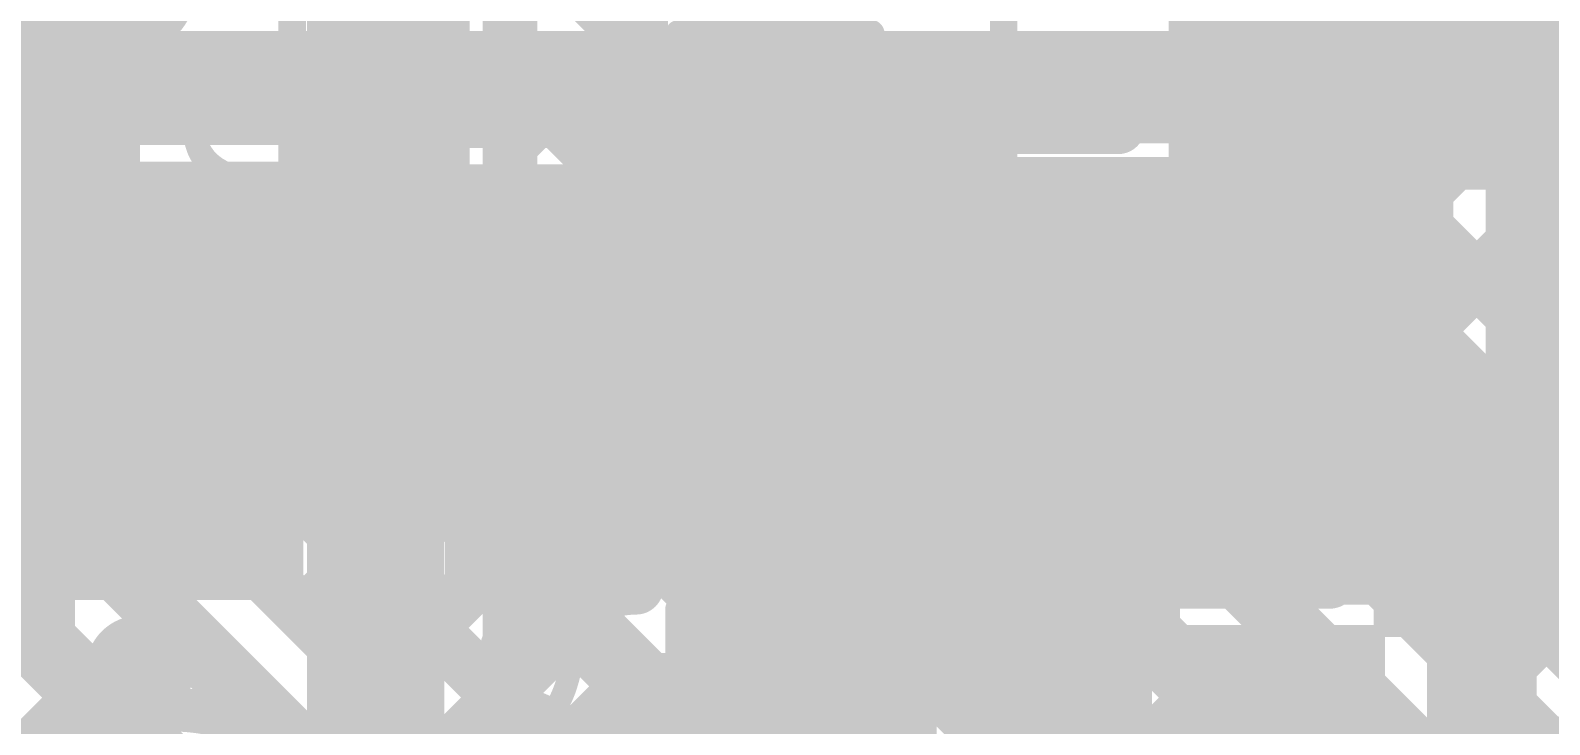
# Model space of a CAD drawing. Header units: millimetres. Extents: x -0.33 to 3.26, y -0.12 to 2.83.
# Drawn here: x 2.186 to 2.4631, y 2.1414 to 2.2681 of the extents above; entities that cross this region are included whole.
import ezdxf

# ---------------------------------------------------------------- set-up
doc = ezdxf.new("R2010")
doc.units = ezdxf.units.MM
doc.header["$MEASUREMENT"] = 0
for name, color, linetype in [('BottomLayer', 5, 'Continuous'), ('BottomOverlay', 54, 'Continuous'), ('BottomPaste', 16, 'Continuous'), ('BottomSolder', 6, 'Continuous'), ('TopLayer', 1, 'Continuous'), ('TopOverlay', 2, 'Continuous'), ('TopPaste', 8, 'Continuous'), ('TopSolder', 216, 'Continuous'), ('ViaHoleLayer', 16, 'Continuous')]:
    doc.layers.add(name, color=color, linetype=linetype)
doc.styles.add('Arial', font='', dxfattribs={"height": 0.2})
doc.styles.get('Arial').set_extended_font_data('Arial')

# ---------------------------------------------------------------- blocks, each defined once
blk = doc.blocks.new('R__0402_B_129')
at = {"layer": 'BottomLayer'}
for points in [[(-0.0095, 0.0125), (-0.0095, -0.0125), (-0.0275, -0.0125), (-0.0275, 0.0125)], [(0.0275, 0.0125), (0.0275, -0.0125), (0.0095, -0.0125), (0.0095, 0.0125)]]:
    blk.add_hatch(color=5, dxfattribs=at).paths.add_polyline_path(points)
at = {"layer": 'BottomPaste'}
for points in [[(-0.0095, 0.0125), (-0.0095, -0.0125), (-0.0275, -0.0125), (-0.0275, 0.0125)], [(0.0275, 0.0125), (0.0275, -0.0125), (0.0095, -0.0125), (0.0095, 0.0125)]]:
    blk.add_hatch(color=16, dxfattribs=at).paths.add_polyline_path(points)
at = {"layer": 'BottomSolder'}
for points in [[(-0.0055, 0.0165), (-0.0055, -0.0165), (-0.0315, -0.0165), (-0.0315, 0.0165)], [(0.0315, 0.0165), (0.0315, -0.0165), (0.0055, -0.0165), (0.0055, 0.0165)]]:
    blk.add_hatch(color=6, dxfattribs=at).paths.add_polyline_path(points)
at = {"layer": 'BottomOverlay', "const_width": 0.005}
for points in [[(-0.0325, 0.0175), (-0.0325, -0.0175)], [(-0.0325, 0.0175), (-0.0085, 0.0175)], [(0.0085, 0.0175), (0.0325, 0.0175)], [(0.0325, 0.0175), (0.0325, -0.0175)], [(-0.0325, -0.0175), (-0.0085, -0.0175)], [(0.0085, -0.0175), (0.0325, -0.0175)]]:
    blk.add_lwpolyline(points, dxfattribs=at)
at = {"layer": 'BottomOverlay', "const_width": 0.0025}
for points in [[(-0.03375, 0.0175, 1), (-0.03125, 0.0175, 1)], [(-0.03375, 0.0175, 1), (-0.03125, 0.0175, 1)], [(-0.00975, 0.0175, 1), (-0.00725, 0.0175, 1)], [(0.00725, 0.0175, 1), (0.00975, 0.0175, 1)], [(0.03125, 0.0175, 1), (0.03375, 0.0175, 1)], [(0.03125, 0.0175, 1), (0.03375, 0.0175, 1)], [(-0.03375, -0.0175, 1), (-0.03125, -0.0175, 1)], [(-0.03375, -0.0175, 1), (-0.03125, -0.0175, 1)], [(-0.00975, -0.0175, 1), (-0.00725, -0.0175, 1)], [(0.00725, -0.0175, 1), (0.00975, -0.0175, 1)], [(0.03125, -0.0175, 1), (0.03375, -0.0175, 1)], [(0.03125, -0.0175, 1), (0.03375, -0.0175, 1)]]:
    blk.add_lwpolyline(points, format="xyb", close=True, dxfattribs=at)
blk = doc.blocks.new('R__0402_B_133')
at = {"layer": 'BottomLayer'}
for points in [[(-0.0095, 0.0125), (-0.0095, -0.0125), (-0.0275, -0.0125), (-0.0275, 0.0125)], [(0.0275, 0.0125), (0.0275, -0.0125), (0.0095, -0.0125), (0.0095, 0.0125)]]:
    blk.add_hatch(color=5, dxfattribs=at).paths.add_polyline_path(points)
at = {"layer": 'BottomPaste'}
for points in [[(-0.0095, 0.0125), (-0.0095, -0.0125), (-0.0275, -0.0125), (-0.0275, 0.0125)], [(0.0275, 0.0125), (0.0275, -0.0125), (0.0095, -0.0125), (0.0095, 0.0125)]]:
    blk.add_hatch(color=16, dxfattribs=at).paths.add_polyline_path(points)
at = {"layer": 'BottomSolder'}
for points in [[(-0.0055, 0.0165), (-0.0055, -0.0165), (-0.0315, -0.0165), (-0.0315, 0.0165)], [(0.0315, 0.0165), (0.0315, -0.0165), (0.0055, -0.0165), (0.0055, 0.0165)]]:
    blk.add_hatch(color=6, dxfattribs=at).paths.add_polyline_path(points)
at = {"layer": 'BottomOverlay', "const_width": 0.005}
for points in [[(-0.0325, 0.0175), (-0.0085, 0.0175)], [(-0.0325, 0.0175), (-0.0325, -0.0175)], [(0.0085, 0.0175), (0.0325, 0.0175)], [(0.0325, 0.0175), (0.0325, -0.0175)], [(-0.0325, -0.0175), (-0.0085, -0.0175)], [(0.0085, -0.0175), (0.0325, -0.0175)]]:
    blk.add_lwpolyline(points, dxfattribs=at)
at = {"layer": 'BottomOverlay', "const_width": 0.0025}
for points in [[(-0.03375, 0.0175, 1), (-0.03125, 0.0175, 1)], [(-0.03375, 0.0175, 1), (-0.03125, 0.0175, 1)], [(-0.00975, 0.0175, 1), (-0.00725, 0.0175, 1)], [(0.00725, 0.0175, 1), (0.00975, 0.0175, 1)], [(0.03125, 0.0175, 1), (0.03375, 0.0175, 1)], [(0.03125, 0.0175, 1), (0.03375, 0.0175, 1)], [(-0.03375, -0.0175, 1), (-0.03125, -0.0175, 1)], [(-0.03375, -0.0175, 1), (-0.03125, -0.0175, 1)], [(-0.00975, -0.0175, 1), (-0.00725, -0.0175, 1)], [(0.00725, -0.0175, 1), (0.00975, -0.0175, 1)], [(0.03125, -0.0175, 1), (0.03375, -0.0175, 1)], [(0.03125, -0.0175, 1), (0.03375, -0.0175, 1)]]:
    blk.add_lwpolyline(points, format="xyb", close=True, dxfattribs=at)
blk = doc.blocks.new('SOT23_3_B_181')
at = {"layer": 'BottomLayer'}
blk.add_hatch(color=5, dxfattribs=at).paths.add_polyline_path([(-0.02166, 0.02657), (-0.05316, 0.02657), (-0.05316, 0.05807), (-0.02166, 0.05807)])
at = {"layer": 'BottomPaste'}
blk.add_hatch(color=16, dxfattribs=at).paths.add_polyline_path([(-0.02166, 0.02657), (-0.05316, 0.02657), (-0.05316, 0.05807), (-0.02166, 0.05807)])
at = {"layer": 'BottomSolder'}
blk.add_hatch(color=6, dxfattribs=at).paths.add_polyline_path([(-0.01766, 0.02257), (-0.05716, 0.02257), (-0.05716, 0.06207), (-0.01766, 0.06207)])
at = {"layer": 'BottomOverlay'}
for points, const_width in [([(-0.06409, 0.068, 1), (-0.07393, 0.068, 1)], 0.00984), ([(-0.07639, 0.068, 1), (-0.07147, 0.068, 1)], 0.00492), ([(-0.06655, 0.068, 1), (-0.06162, 0.068, 1)], 0.00492), ([(-0.06651, 0.03, 1), (-0.06151, 0.03, 1)], 0.005), ([(-0.06651, -0.032, 1), (-0.06151, -0.032, 1)], 0.005), ([(-0.06651, -0.032, 1), (-0.06151, -0.032, 1)], 0.005)]:
    blk.add_lwpolyline(points, format="xyb", close=True, dxfattribs=dict(at, const_width=const_width))
at = {"layer": 'BottomOverlay', "const_width": 0.01}
for points in [[(-0.06401, 0.03), (-0.06401, -0.032)], [(-0.02901, -0.032), (-0.06401, -0.032)]]:
    blk.add_lwpolyline(points, dxfattribs=at)
blk = doc.blocks.new('SOT23_3_B_183')
at = {"layer": 'BottomOverlay', "const_width": 0.00984}
blk.add_lwpolyline([(-0.06409, 0.068, 1), (-0.07393, 0.068, 1)], format="xyb", close=True, dxfattribs=at)
blk = doc.blocks.new('SOT23_3_B_185')
at = {"layer": 'BottomLayer'}
blk.add_hatch(color=5, dxfattribs=at).paths.add_polyline_path([(0.01574, -0.05807), (-0.01575, -0.05807), (-0.01575, -0.02657), (0.01574, -0.02657)])
at = {"layer": 'BottomPaste'}
blk.add_hatch(color=16, dxfattribs=at).paths.add_polyline_path([(0.01574, -0.05807), (-0.01575, -0.05807), (-0.01575, -0.02657), (0.01574, -0.02657)])
at = {"layer": 'BottomSolder'}
blk.add_hatch(color=6, dxfattribs=at).paths.add_polyline_path([(0.01974, -0.06207), (-0.01975, -0.06207), (-0.01975, -0.02257), (0.01974, -0.02257)])
blk = doc.blocks.new('SOT23_3_B_189')
at = {"layer": 'BottomLayer'}
for points in [[(-0.02166, 0.02657), (-0.05316, 0.02657), (-0.05316, 0.05807), (-0.02166, 0.05807)], [(0.05314, 0.02657), (0.02165, 0.02657), (0.02165, 0.05807), (0.05314, 0.05807)], [(0.01574, -0.05807), (-0.01575, -0.05807), (-0.01575, -0.02657), (0.01574, -0.02657)]]:
    blk.add_hatch(color=5, dxfattribs=at).paths.add_polyline_path(points)
at = {"layer": 'BottomPaste'}
for points in [[(-0.02166, 0.02657), (-0.05316, 0.02657), (-0.05316, 0.05807), (-0.02166, 0.05807)], [(0.05314, 0.02657), (0.02165, 0.02657), (0.02165, 0.05807), (0.05314, 0.05807)], [(0.01574, -0.05807), (-0.01575, -0.05807), (-0.01575, -0.02657), (0.01574, -0.02657)]]:
    blk.add_hatch(color=16, dxfattribs=at).paths.add_polyline_path(points)
at = {"layer": 'BottomSolder'}
for points in [[(-0.01766, 0.02257), (-0.05716, 0.02257), (-0.05716, 0.06207), (-0.01766, 0.06207)], [(0.05714, 0.02257), (0.01765, 0.02257), (0.01765, 0.06207), (0.05714, 0.06207)], [(0.01974, -0.06207), (-0.01975, -0.06207), (-0.01975, -0.02257), (0.01974, -0.02257)]]:
    blk.add_hatch(color=6, dxfattribs=at).paths.add_polyline_path(points)
at = {"layer": 'BottomOverlay', "const_width": 0.01}
for points in [[(0.01099, 0.032), (-0.01101, 0.032)], [(0.06399, 0.03), (0.06399, -0.031)], [(-0.02901, -0.032), (-0.06401, -0.032)], [(0.06399, -0.031), (0.02899, -0.031)]]:
    blk.add_lwpolyline(points, dxfattribs=at)
at = {"layer": 'BottomOverlay', "const_width": 0.005}
for points in [[(-0.01351, 0.032, 1), (-0.00851, 0.032, 1)], [(0.00849, 0.032, 1), (0.01349, 0.032, 1)], [(0.06149, 0.03, 1), (0.06649, 0.03, 1)], [(-0.03151, -0.032, 1), (-0.02651, -0.032, 1)], [(0.02649, -0.031, 1), (0.03149, -0.031, 1)], [(0.06149, -0.031, 1), (0.06649, -0.031, 1)], [(0.06149, -0.031, 1), (0.06649, -0.031, 1)]]:
    blk.add_lwpolyline(points, format="xyb", close=True, dxfattribs=at)
blk = doc.blocks.new('R__0402_B_227')
at = {"layer": 'BottomLayer'}
for points in [[(-0.0095, 0.0125), (-0.0095, -0.0125), (-0.0275, -0.0125), (-0.0275, 0.0125)], [(0.0275, 0.0125), (0.0275, -0.0125), (0.0095, -0.0125), (0.0095, 0.0125)]]:
    blk.add_hatch(color=5, dxfattribs=at).paths.add_polyline_path(points)
at = {"layer": 'BottomPaste'}
for points in [[(-0.0095, 0.0125), (-0.0095, -0.0125), (-0.0275, -0.0125), (-0.0275, 0.0125)], [(0.0275, 0.0125), (0.0275, -0.0125), (0.0095, -0.0125), (0.0095, 0.0125)]]:
    blk.add_hatch(color=16, dxfattribs=at).paths.add_polyline_path(points)
at = {"layer": 'BottomSolder'}
for points in [[(-0.0055, 0.0165), (-0.0055, -0.0165), (-0.0315, -0.0165), (-0.0315, 0.0165)], [(0.0315, 0.0165), (0.0315, -0.0165), (0.0055, -0.0165), (0.0055, 0.0165)]]:
    blk.add_hatch(color=6, dxfattribs=at).paths.add_polyline_path(points)
at = {"layer": 'BottomOverlay', "const_width": 0.005}
for points in [[(-0.0085, 0.0175), (-0.0325, 0.0175)], [(-0.0325, -0.0175), (-0.0325, 0.0175)], [(0.0325, 0.0175), (0.0085, 0.0175)], [(0.0325, -0.0175), (0.0325, 0.0175)], [(-0.0085, -0.0175), (-0.0325, -0.0175)], [(0.0325, -0.0175), (0.0085, -0.0175)]]:
    blk.add_lwpolyline(points, dxfattribs=at)
at = {"layer": 'BottomOverlay', "const_width": 0.0025}
for points in [[(-0.03375, 0.0175, 1), (-0.03125, 0.0175, 1)], [(-0.03375, 0.0175, 1), (-0.03125, 0.0175, 1)], [(-0.00975, 0.0175, 1), (-0.00725, 0.0175, 1)], [(0.00725, 0.0175, 1), (0.00975, 0.0175, 1)], [(0.03125, 0.0175, 1), (0.03375, 0.0175, 1)], [(0.03125, 0.0175, 1), (0.03375, 0.0175, 1)], [(-0.03375, -0.0175, 1), (-0.03125, -0.0175, 1)], [(-0.03375, -0.0175, 1), (-0.03125, -0.0175, 1)], [(-0.00975, -0.0175, 1), (-0.00725, -0.0175, 1)], [(0.00725, -0.0175, 1), (0.00975, -0.0175, 1)], [(0.03125, -0.0175, 1), (0.03375, -0.0175, 1)], [(0.03125, -0.0175, 1), (0.03375, -0.0175, 1)]]:
    blk.add_lwpolyline(points, format="xyb", close=True, dxfattribs=at)
blk = doc.blocks.new('LED_SMT_245')
at = {"layer": 'TopLayer'}
blk.add_hatch(color=1, dxfattribs=at).paths.add_polyline_path([(0.02, 0.03), (0.06, 0.03), (0.06, -0.03), (0.02, -0.03)])
at = {"layer": 'TopOverlay'}
blk.add_hatch(color=2, dxfattribs=at).paths.add_polyline_path([(0.096, 0.037), (0.064, 0.037), (0.064, -0.037), (0.096, -0.037)])
at = {"layer": 'TopPaste'}
blk.add_hatch(color=8, dxfattribs=at).paths.add_polyline_path([(0.02, 0.03), (0.06, 0.03), (0.06, -0.03), (0.02, -0.03)])
at = {"layer": 'TopSolder'}
blk.add_hatch(color=216, dxfattribs=at).paths.add_polyline_path([(0.016, 0.034), (0.064, 0.034), (0.064, -0.034), (0.016, -0.034)])
at = {"layer": 'TopOverlay', "const_width": 0.005}
for points in [[(0.065, 0.035), (-0.065, 0.035)], [(0.065, -0.035), (0.065, 0.035)]]:
    blk.add_lwpolyline(points, dxfattribs=at)
at = {"layer": 'TopOverlay', "const_width": 0.0025}
blk.add_lwpolyline([(0.06375, 0.035, 1), (0.06625, 0.035, 1)], format="xyb", close=True, dxfattribs=at)
blk.add_lwpolyline([(0.06375, 0.035, 1), (0.06625, 0.035, 1)], format="xyb", close=True, dxfattribs=at)
blk = doc.blocks.new('LED_SMT_246')
at = {"layer": 'TopLayer'}
blk.add_hatch(color=1, dxfattribs=at).paths.add_polyline_path([(0.02, 0.03), (0.06, 0.03), (0.06, -0.03), (0.02, -0.03)])
at = {"layer": 'TopOverlay'}
blk.add_hatch(color=2, dxfattribs=at).paths.add_polyline_path([(0.095, 0.037), (0.064, 0.037), (0.064, -0.037), (0.095, -0.037)])
at = {"layer": 'TopPaste'}
blk.add_hatch(color=8, dxfattribs=at).paths.add_polyline_path([(0.02, 0.03), (0.06, 0.03), (0.06, -0.03), (0.02, -0.03)])
at = {"layer": 'TopSolder'}
blk.add_hatch(color=216, dxfattribs=at).paths.add_polyline_path([(0.016, 0.034), (0.064, 0.034), (0.064, -0.034), (0.016, -0.034)])
at = {"layer": 'TopOverlay', "const_width": 0.005}
for points in [[(0.065, 0.035), (-0.065, 0.035)], [(0.065, -0.035), (0.065, 0.035)], [(0.065, -0.035), (-0.065, -0.035)]]:
    blk.add_lwpolyline(points, dxfattribs=at)
at = {"layer": 'TopOverlay', "const_width": 0.0025}
for points in [[(0.06375, 0.035, 1), (0.06625, 0.035, 1)], [(0.06375, 0.035, 1), (0.06625, 0.035, 1)], [(0.06375, -0.035, 1), (0.06625, -0.035, 1)], [(0.06375, -0.035, 1), (0.06625, -0.035, 1)]]:
    blk.add_lwpolyline(points, format="xyb", close=True, dxfattribs=at)
blk = doc.blocks.new('LED_SMT_247')
at = {"layer": 'TopLayer'}
blk.add_hatch(color=1, dxfattribs=at).paths.add_polyline_path([(0.02, 0.03), (0.06, 0.03), (0.06, -0.03), (0.02, -0.03)])
at = {"layer": 'TopOverlay'}
blk.add_hatch(color=2, dxfattribs=at).paths.add_polyline_path([(0.0977, 0.037), (0.064, 0.037), (0.064, -0.037), (0.0977, -0.037)])
at = {"layer": 'TopPaste'}
blk.add_hatch(color=8, dxfattribs=at).paths.add_polyline_path([(0.02, 0.03), (0.06, 0.03), (0.06, -0.03), (0.02, -0.03)])
at = {"layer": 'TopSolder'}
blk.add_hatch(color=216, dxfattribs=at).paths.add_polyline_path([(0.016, 0.034), (0.064, 0.034), (0.064, -0.034), (0.016, -0.034)])
at = {"layer": 'TopOverlay', "const_width": 0.005}
for points in [[(0.065, 0.035), (-0.065, 0.035)], [(0.065, -0.035), (0.065, 0.035)], [(0.065, -0.035), (-0.065, -0.035)]]:
    blk.add_lwpolyline(points, dxfattribs=at)
at = {"layer": 'TopOverlay', "const_width": 0.0025}
for points in [[(0.06375, 0.035, 1), (0.06625, 0.035, 1)], [(0.06375, 0.035, 1), (0.06625, 0.035, 1)], [(0.06375, -0.035, 1), (0.06625, -0.035, 1)], [(0.06375, -0.035, 1), (0.06625, -0.035, 1)]]:
    blk.add_lwpolyline(points, format="xyb", close=True, dxfattribs=at)
blk = doc.blocks.new('LED_SMT_248')
at = {"layer": 'TopOverlay'}
blk.add_hatch(color=2, dxfattribs=at).paths.add_polyline_path([(0.09508, 0.037), (0.06402, 0.037), (0.06402, -0.037), (0.09508, -0.037)])
at = {"layer": 'TopOverlay', "const_width": 0.005}
for points in [[(0.065, -0.035), (0.065, 0.035)], [(0.065, -0.035), (-0.065, -0.035)]]:
    blk.add_lwpolyline(points, dxfattribs=at)
at = {"layer": 'TopOverlay', "const_width": 0.0025}
blk.add_lwpolyline([(0.06375, -0.035, 1), (0.06625, -0.035, 1)], format="xyb", close=True, dxfattribs=at)
blk.add_lwpolyline([(0.06375, -0.035, 1), (0.06625, -0.035, 1)], format="xyb", close=True, dxfattribs=at)

msp = doc.modelspace()

# ---------------------------------------------------------------- hatches: boundary and pattern name
at = {"layer": 'BottomLayer'}
for points in [[(2.127, 2.243), (2.205, 2.243), (2.205, 2.316), (2.127, 2.316)], [(2.40336, 2.239), (2.48136, 2.239), (2.48136, 2.312), (2.40336, 2.312)]]:
    msp.add_hatch(color=5, dxfattribs=at).paths.add_polyline_path(points)
h = msp.add_hatch(color=5, dxfattribs=at)
edge = h.paths.add_edge_path()
edge.add_arc((2.37596, 2.145), 0.01181, 0, 360)
at = {"layer": 'TopLayer'}
h = msp.add_hatch(color=1, dxfattribs=at)
edge = h.paths.add_edge_path()
edge.add_arc((2.37596, 2.145), 0.01181, 0, 360)
at = {"layer": 'ViaHoleLayer'}
h = msp.add_hatch(color=16, dxfattribs=at)
edge = h.paths.add_edge_path()
edge.add_arc((2.37596, 2.145), 0.00591, 0, 360)

# ---------------------------------------------------------------- linework, layer by layer
at = {"layer": 'BottomLayer'}
for points, const_width in [([(2.249, 2.01215), (2.249, 2.341)], 0.025), ([(2.2735, 2.15096), (2.2735, 2.341)], 0.01), ([(2.2735, 2.28873), (2.29732, 2.2649)], 0.01), ([(2.29732, 2.2415), (2.29732, 2.2735)], 0.01), ([(2.2735, 2.24722), (2.29732, 2.27104)], 0.01), ([(2.32036, 2.2575), (2.43486, 2.2575)], 0.02), ([(2.2735, 2.26044), (2.29732, 2.23662)], 0.01), ([(2.2735, 2.21893), (2.29732, 2.24275)], 0.01), ([(2.29732, 2.2365), (2.29732, 2.2415)], 0.01), ([(2.29732, 2.2365), (2.29732, 2.2415)], 0.01), ([(2.29732, 2.1995), (2.29732, 2.2365)], 0.01), ([(2.2735, 2.23216), (2.29732, 2.20833)], 0.01), ([(2.32036, 2.22), (2.32036, 2.2205)], 0.02), ([(2.32036, 2.22), (2.42636, 2.22)], 0.02), ([(2.42636, 2.22), (2.45076, 2.19559)], 0.02), ([(2.2735, 2.19065), (2.29732, 2.21447)], 0.01), ([(2.2735, 2.20387), (2.30788, 2.1695)], 0.01), ([(2.45076, 2.17718), (2.45076, 2.19559)], 0.02), ([(2.2735, 2.16236), (2.31063, 2.1995)], 0.01), ([(2.29732, 2.1995), (2.31237, 2.1995)], 0.01), ([(2.30616, 2.1995), (2.33616, 2.1695)], 0.01), ([(2.30892, 2.1695), (2.33742, 2.198)], 0.01), ([(2.32036, 2.198), (2.41724, 2.198)], 0.01), ([(2.33595, 2.198), (2.38562, 2.14833)], 0.01), ([(2.3372, 2.1695), (2.3657, 2.198)], 0.01), ([(2.34632, 2.15033), (2.39399, 2.198)], 0.01), ([(2.36423, 2.198), (2.39466, 2.16757)], 0.01), ([(2.39251, 2.198), (2.42294, 2.16757)], 0.01), ([(2.41724, 2.198), (2.42302, 2.19222)], 0.01), ([(2.39185, 2.16757), (2.41976, 2.19548)], 0.01), ([(2.32036, 2.1835), (2.32182, 2.1835)], 0.025), ([(2.32182, 2.1835), (2.36314, 2.1835)], 0.025), ([(2.36314, 2.1835), (2.37271, 2.17393)], 0.025), ([(2.42302, 2.16757), (2.42302, 2.19222)], 0.01), ([(2.37596, 2.145), (2.37596, 2.17393)], 0.025), ([(2.45076, 2.05518), (2.45076, 2.17718)], 0.02), ([(2.2735, 2.17559), (2.28598, 2.16311)], 0.01), ([(2.42013, 2.16757), (2.42302, 2.17046)], 0.01), ([(2.29732, 2.1695), (2.34632, 2.1695)], 0.01), ([(2.34632, 2.1325), (2.34632, 2.1695)], 0.01), ([(2.38562, 2.16757), (2.42302, 2.16757)], 0.01), ([(2.38562, 2.16134), (2.39185, 2.16757)], 0.01), ([(2.38562, 2.11207), (2.38562, 2.16757)], 0.01), ([(2.2735, 2.15096), (2.28374, 2.1612)], 0.01), ([(2.34632, 2.12205), (2.38562, 2.16134)], 0.01), ([(2.34632, 2.15933), (2.38562, 2.12004)], 0.01), ([(2.37596, 2.05518), (2.37596, 2.145)], 0.025), ([(2.283, 2.135), (2.2965, 2.1485)], 0.012), ([(2.2965, 2.1485), (2.32182, 2.1485)], 0.012)]:
    msp.add_lwpolyline(points, dxfattribs=dict(at, const_width=const_width))
for points, const_width in [([(2.29482, 2.27104, 1), (2.29982, 2.27104, 1)], 0.005), ([(2.29482, 2.2649, 1), (2.29982, 2.2649, 1)], 0.005), ([(2.31536, 2.2575, 1), (2.32536, 2.2575, 1)], 0.01), ([(2.42986, 2.2575, 1), (2.43986, 2.2575, 1)], 0.01), ([(2.271, 2.26044, 1), (2.276, 2.26044, 1)], 0.005), ([(2.271, 2.24722, 1), (2.276, 2.24722, 1)], 0.005), ([(2.29482, 2.24275, 1), (2.29982, 2.24275, 1)], 0.005), ([(2.29482, 2.2415, 1), (2.29982, 2.2415, 1)], 0.005), ([(2.29482, 2.2415, 1), (2.29982, 2.2415, 1)], 0.005), ([(2.29482, 2.2415, 1), (2.29982, 2.2415, 1)], 0.005), ([(2.29482, 2.23662, 1), (2.29982, 2.23662, 1)], 0.005), ([(2.29482, 2.2365, 1), (2.29982, 2.2365, 1)], 0.005), ([(2.29482, 2.2365, 1), (2.29982, 2.2365, 1)], 0.005), ([(2.29482, 2.2365, 1), (2.29982, 2.2365, 1)], 0.005), ([(2.271, 2.23216, 1), (2.276, 2.23216, 1)], 0.005), ([(2.31536, 2.2205, 1), (2.32536, 2.2205, 1)], 0.01), ([(2.31536, 2.22, 1), (2.32536, 2.22, 1)], 0.01), ([(2.31536, 2.22, 1), (2.32536, 2.22, 1)], 0.01), ([(2.42136, 2.22, 1), (2.43136, 2.22, 1)], 0.01), ([(2.42136, 2.22, 1), (2.43136, 2.22, 1)], 0.01), ([(2.271, 2.21893, 1), (2.276, 2.21893, 1)], 0.005), ([(2.29482, 2.21447, 1), (2.29982, 2.21447, 1)], 0.005), ([(2.29482, 2.20833, 1), (2.29982, 2.20833, 1)], 0.005), ([(2.271, 2.20387, 1), (2.276, 2.20387, 1)], 0.005), ([(2.44576, 2.19559, 1), (2.45576, 2.19559, 1)], 0.01), ([(2.44576, 2.19559, 1), (2.45576, 2.19559, 1)], 0.01), ([(2.29482, 2.1995, 1), (2.29982, 2.1995, 1)], 0.005), ([(2.29482, 2.1995, 1), (2.29982, 2.1995, 1)], 0.005), ([(2.30366, 2.1995, 1), (2.30866, 2.1995, 1)], 0.005), ([(2.30813, 2.1995, 1), (2.31313, 2.1995, 1)], 0.005), ([(2.30987, 2.1995, 1), (2.31487, 2.1995, 1)], 0.005), ([(2.30987, 2.1995, 1), (2.31487, 2.1995, 1)], 0.005), ([(2.30987, 2.1995, 1), (2.31487, 2.1995, 1)], 0.005), ([(2.31786, 2.198, 1), (2.32286, 2.198, 1)], 0.005), ([(2.31786, 2.198, 1), (2.32286, 2.198, 1)], 0.005), ([(2.31786, 2.198, 1), (2.32286, 2.198, 1)], 0.005), ([(2.33345, 2.198, 1), (2.33845, 2.198, 1)], 0.005), ([(2.33492, 2.198, 1), (2.33992, 2.198, 1)], 0.005), ([(2.36173, 2.198, 1), (2.36673, 2.198, 1)], 0.005), ([(2.3632, 2.198, 1), (2.3682, 2.198, 1)], 0.005), ([(2.39001, 2.198, 1), (2.39501, 2.198, 1)], 0.005), ([(2.39149, 2.198, 1), (2.39649, 2.198, 1)], 0.005), ([(2.41474, 2.198, 1), (2.41974, 2.198, 1)], 0.005), ([(2.41474, 2.198, 1), (2.41974, 2.198, 1)], 0.005), ([(2.41726, 2.19548, 1), (2.42226, 2.19548, 1)], 0.005), ([(2.271, 2.19065, 1), (2.276, 2.19065, 1)], 0.005), ([(2.31411, 2.1835, 1), (2.32661, 2.1835, 1)], 0.0125), ([(2.31557, 2.1835, 1), (2.32807, 2.1835, 1)], 0.0125), ([(2.31557, 2.1835, 1), (2.32807, 2.1835, 1)], 0.0125), ([(2.35689, 2.1835, 1), (2.36939, 2.1835, 1)], 0.0125), ([(2.35689, 2.1835, 1), (2.36939, 2.1835, 1)], 0.0125), ([(2.42052, 2.19222, 1), (2.42552, 2.19222, 1)], 0.005), ([(2.42052, 2.19222, 1), (2.42552, 2.19222, 1)], 0.005), ([(2.36646, 2.17393, 1), (2.37896, 2.17393, 1)], 0.0125), ([(2.36971, 2.17393, 1), (2.38221, 2.17393, 1)], 0.0125), ([(2.44576, 2.17718, 1), (2.45576, 2.17718, 1)], 0.01), ([(2.44576, 2.17718, 1), (2.45576, 2.17718, 1)], 0.01), ([(2.271, 2.17559, 1), (2.276, 2.17559, 1)], 0.005), ([(2.42052, 2.17046, 1), (2.42552, 2.17046, 1)], 0.005), ([(2.29482, 2.1695, 1), (2.29982, 2.1695, 1)], 0.005), ([(2.30538, 2.1695, 1), (2.31038, 2.1695, 1)], 0.005), ([(2.30642, 2.1695, 1), (2.31142, 2.1695, 1)], 0.005), ([(2.33366, 2.1695, 1), (2.33866, 2.1695, 1)], 0.005), ([(2.3347, 2.1695, 1), (2.3397, 2.1695, 1)], 0.005), ([(2.34382, 2.1695, 1), (2.34882, 2.1695, 1)], 0.005), ([(2.34382, 2.1695, 1), (2.34882, 2.1695, 1)], 0.005), ([(2.38312, 2.16757, 1), (2.38812, 2.16757, 1)], 0.005), ([(2.38312, 2.16757, 1), (2.38812, 2.16757, 1)], 0.005), ([(2.38935, 2.16757, 1), (2.39435, 2.16757, 1)], 0.005), ([(2.38935, 2.16757, 1), (2.39435, 2.16757, 1)], 0.005), ([(2.39216, 2.16757, 1), (2.39716, 2.16757, 1)], 0.005), ([(2.41763, 2.16757, 1), (2.42263, 2.16757, 1)], 0.005), ([(2.42044, 2.16757, 1), (2.42544, 2.16757, 1)], 0.005), ([(2.42052, 2.16757, 1), (2.42552, 2.16757, 1)], 0.005), ([(2.42052, 2.16757, 1), (2.42552, 2.16757, 1)], 0.005), ([(2.294, 2.1665, 1), (2.299, 2.1665, 1)], 0.005), ([(2.294, 2.1665, 1), (2.299, 2.1665, 1)], 0.005), ([(2.271, 2.16236, 1), (2.276, 2.16236, 1)], 0.005), ([(2.28348, 2.16311, 1), (2.28848, 2.16311, 1)], 0.005), ([(2.28124, 2.1612, 1), (2.28624, 2.1612, 1)], 0.005), ([(2.28124, 2.1612, 1), (2.28624, 2.1612, 1)], 0.005), ([(2.28127, 2.16122, 1), (2.28627, 2.16122, 1)], 0.005), ([(2.34382, 2.15933, 1), (2.34882, 2.15933, 1)], 0.005), ([(2.38312, 2.16134, 1), (2.38812, 2.16134, 1)], 0.005), ([(2.38312, 2.16134, 1), (2.38812, 2.16134, 1)], 0.005), ([(2.271, 2.15096, 1), (2.276, 2.15096, 1)], 0.005), ([(2.271, 2.15096, 1), (2.276, 2.15096, 1)], 0.005), ([(2.36971, 2.145, 1), (2.38221, 2.145, 1)], 0.0125), ([(2.36971, 2.145, 1), (2.38221, 2.145, 1)], 0.0125), ([(2.2935, 2.1485, 1), (2.2995, 2.1485, 1)], 0.006), ([(2.2935, 2.1485, 1), (2.2995, 2.1485, 1)], 0.006), ([(2.31882, 2.1485, 1), (2.32482, 2.1485, 1)], 0.006), ([(2.34382, 2.15033, 1), (2.34882, 2.15033, 1)], 0.005), ([(2.38312, 2.14833, 1), (2.38812, 2.14833, 1)], 0.005)]:
    msp.add_lwpolyline(points, format="xyb", close=True, dxfattribs=dict(at, const_width=const_width))
at = {"layer": 'BottomLayer', "const_width": 0.01}
for points in [[(2.32036, 2.198, -0.093119), (2.31237, 2.1995)], [(2.32036, 2.198, -0.093119), (2.31237, 2.1995)], [(2.28374, 2.1612, -0.199396), (2.2965, 2.1665)], [(2.28377, 2.16122, -0.198912), (2.2965, 2.1665)]]:
    msp.add_lwpolyline(points, format="xyb", dxfattribs=at)
at = {"layer": 'TopLayer'}
for points, const_width in [([(1.73904, 2.263), (2.79154, 2.263)], 0.01), ([(2.17378, 2.25215), (2.18463, 2.263)], 0.01), ([(2.18043, 2.263), (2.19128, 2.25215)], 0.01), ([(2.19924, 2.25215), (2.21009, 2.263)], 0.01), ([(2.20588, 2.263), (2.21674, 2.25215)], 0.01), ([(2.22469, 2.25215), (2.23554, 2.263)], 0.01), ([(2.23134, 2.263), (2.25667, 2.23767)], 0.01), ([(2.24078, 2.24278), (2.261, 2.263)], 0.01), ([(2.24078, 2.24278), (2.261, 2.263)], 0.01), ([(2.2568, 2.263), (2.26815, 2.25165)], 0.01), ([(2.27511, 2.25165), (2.28646, 2.263)], 0.01), ([(2.28225, 2.263), (2.2936, 2.25165)], 0.01), ([(2.30056, 2.25165), (2.31191, 2.263)], 0.01), ([(2.30771, 2.263), (2.31906, 2.25165)], 0.01), ([(2.32602, 2.25165), (2.33737, 2.263)], 0.01), ([(2.33316, 2.263), (2.35656, 2.23961)], 0.01), ([(2.34067, 2.24084), (2.36282, 2.263)], 0.01), ([(2.35862, 2.263), (2.36862, 2.253)], 0.01), ([(2.37828, 2.253), (2.38828, 2.263)], 0.01), ([(2.38408, 2.263), (2.39408, 2.253)], 0.01), ([(2.40373, 2.253), (2.41373, 2.263)], 0.01), ([(2.40953, 2.263), (2.41953, 2.253)], 0.01), ([(2.42919, 2.253), (2.43919, 2.263)], 0.01), ([(2.43499, 2.263), (2.45644, 2.24154)], 0.01), ([(2.44056, 2.23891), (2.46465, 2.263)], 0.01), ([(2.46044, 2.263), (2.47175, 2.25169)], 0.01), ([(2.15678, 2.25215), (2.24078, 2.25215)], 0.01), ([(2.24078, 2.18815), (2.24078, 2.25215)], 0.01), ([(2.25667, 2.25165), (2.34067, 2.25165)], 0.01), ([(2.25667, 2.18765), (2.25667, 2.25165)], 0.01), ([(2.34067, 2.18765), (2.34067, 2.25165)], 0.01), ([(2.35656, 2.253), (2.44056, 2.253)], 0.01), ([(2.35656, 2.189), (2.35656, 2.253)], 0.01), ([(2.44056, 2.189), (2.44056, 2.253)], 0.01), ([(2.45644, 2.25169), (2.54044, 2.25169)], 0.01), ([(2.45644, 2.18769), (2.45644, 2.25169)], 0.01), ([(2.24078, 2.21732), (2.25667, 2.23321)], 0.01), ([(2.34067, 2.21539), (2.35656, 2.23128)], 0.01), ([(2.44056, 2.23198), (2.45644, 2.21609)], 0.01), ([(2.34067, 2.23004), (2.35656, 2.21415)], 0.01), ([(2.44056, 2.21345), (2.45644, 2.22934)], 0.01), ([(2.24078, 2.22811), (2.25667, 2.21222)], 0.01), ([(2.19878, 2.22015), (2.19878, 2.221)], 0.012), ([(2.19878, 2.17322), (2.19878, 2.22015)], 0.012), ([(2.29867, 2.17533), (2.29867, 2.221)], 0.012), ([(2.39856, 2.17644), (2.39856, 2.221)], 0.012), ([(2.24078, 2.19187), (2.25667, 2.20775)], 0.01), ([(2.44056, 2.20652), (2.45644, 2.19063)], 0.01), ([(2.34067, 2.18993), (2.35656, 2.20582)], 0.01), ([(2.34067, 2.20459), (2.648, 1.89725)], 0.01), ([(2.42651, 2.17395), (2.45644, 2.20389)], 0.01), ([(2.14089, 2.20072), (2.353, 1.98861)], 0.01), ([(2.24078, 2.20265), (2.353, 2.09043)], 0.01), ([(2.23706, 2.18815), (2.24078, 2.19187)], 0.01), ([(2.33838, 2.18765), (2.34067, 2.18993)], 0.01), ([(2.45644, 2.19063), (2.45938, 2.18769)], 0.01), ([(2.21678, 2.18068), (2.21678, 2.18815)], 0.01), ([(2.21678, 2.18815), (2.24078, 2.18815)], 0.01), ([(2.22318, 2.17427), (2.23706, 2.18815)], 0.01), ([(2.22982, 2.18815), (2.31646, 2.10152)], 0.01), ([(2.23591, 2.16154), (2.26202, 2.18765)], 0.01), ([(2.25667, 2.18765), (2.28067, 2.18765)], 0.01), ([(2.28067, 2.17533), (2.28067, 2.18765)], 0.01), ([(2.31667, 2.18765), (2.34067, 2.18765)], 0.01), ([(2.31667, 2.18279), (2.31667, 2.18765)], 0.01), ([(2.3251, 2.17436), (2.33838, 2.18765)], 0.01), ([(2.33215, 2.18765), (2.648, 1.8718)], 0.01), ([(2.33782, 2.16163), (2.36519, 2.189)], 0.01), ([(2.35656, 2.189), (2.38056, 2.189)], 0.01), ([(2.38056, 2.17644), (2.38056, 2.189)], 0.01), ([(2.41656, 2.189), (2.44056, 2.189)], 0.01), ([(2.41656, 2.1839), (2.41656, 2.189)], 0.01), ([(2.43262, 2.189), (2.52552, 2.0961)], 0.01), ([(2.43923, 2.16122), (2.4657, 2.18769)], 0.01), ([(2.45644, 2.18769), (2.48046, 2.18769)], 0.01), ([(2.45938, 2.18769), (2.55097, 2.0961)], 0.01), ([(2.31667, 2.18279), (2.3837, 2.11575)], 0.01), ([(2.41656, 2.1839), (2.50435, 2.0961)], 0.01), ([(2.21678, 2.18068), (2.30114, 2.09632)], 0.01), ([(2.24864, 2.14882), (2.28067, 2.18084)], 0.01), ([(2.35055, 2.1489), (2.38056, 2.17891)], 0.01), ([(2.45196, 2.14849), (2.48292, 2.17945)], 0.01), ([(2.29867, 2.17533), (2.371, 2.103)], 0.012), ([(2.39856, 2.17644), (2.4969, 2.0781)], 0.012), ([(2.19878, 2.17322), (2.29368, 2.07832)], 0.012), ([(2.46469, 2.13577), (2.49523, 2.16631)], 0.01), ([(2.28596, 2.16258), (2.353, 2.09554)], 0.01), ([(2.38585, 2.16369), (2.48414, 2.0654)], 0.01), ([(2.11689, 2.09343), (2.18504, 2.16159)], 0.01), ([(2.18607, 2.16047), (2.28093, 2.06561)], 0.01), ([(2.26137, 2.13609), (2.28691, 2.16163)], 0.01), ([(2.36328, 2.13618), (2.38832, 2.16122)], 0.01), ([(2.11689, 2.06798), (2.19773, 2.14882)], 0.01), ([(2.2741, 2.12336), (2.29964, 2.1489)], 0.01), ([(2.37601, 2.12345), (2.40105, 2.14849)], 0.01)]:
    msp.add_lwpolyline(points, dxfattribs=dict(at, const_width=const_width))
for points, const_width in [([(2.18213, 2.263, 1), (2.18713, 2.263, 1)], 0.005), ([(2.20338, 2.263, 1), (2.20838, 2.263, 1)], 0.005), ([(2.20759, 2.263, 1), (2.21259, 2.263, 1)], 0.005), ([(2.22884, 2.263, 1), (2.23384, 2.263, 1)], 0.005), ([(2.23304, 2.263, 1), (2.23804, 2.263, 1)], 0.005), ([(2.2543, 2.263, 1), (2.2593, 2.263, 1)], 0.005), ([(2.2585, 2.263, 1), (2.2635, 2.263, 1)], 0.005), ([(2.2585, 2.263, 1), (2.2635, 2.263, 1)], 0.005), ([(2.27975, 2.263, 1), (2.28475, 2.263, 1)], 0.005), ([(2.28396, 2.263, 1), (2.28896, 2.263, 1)], 0.005), ([(2.30521, 2.263, 1), (2.31021, 2.263, 1)], 0.005), ([(2.30941, 2.263, 1), (2.31441, 2.263, 1)], 0.005), ([(2.33066, 2.263, 1), (2.33566, 2.263, 1)], 0.005), ([(2.33487, 2.263, 1), (2.33987, 2.263, 1)], 0.005), ([(2.35612, 2.263, 1), (2.36112, 2.263, 1)], 0.005), ([(2.36032, 2.263, 1), (2.36532, 2.263, 1)], 0.005), ([(2.38158, 2.263, 1), (2.38658, 2.263, 1)], 0.005), ([(2.38578, 2.263, 1), (2.39078, 2.263, 1)], 0.005), ([(2.40703, 2.263, 1), (2.41203, 2.263, 1)], 0.005), ([(2.41123, 2.263, 1), (2.41623, 2.263, 1)], 0.005), ([(2.43249, 2.263, 1), (2.43749, 2.263, 1)], 0.005), ([(2.43669, 2.263, 1), (2.44169, 2.263, 1)], 0.005), ([(2.45794, 2.263, 1), (2.46294, 2.263, 1)], 0.005), ([(2.46215, 2.263, 1), (2.46715, 2.263, 1)], 0.005), ([(2.18878, 2.25215, 1), (2.19378, 2.25215, 1)], 0.005), ([(2.19674, 2.25215, 1), (2.20174, 2.25215, 1)], 0.005), ([(2.21424, 2.25215, 1), (2.21924, 2.25215, 1)], 0.005), ([(2.22219, 2.25215, 1), (2.22719, 2.25215, 1)], 0.005), ([(2.23828, 2.25215, 1), (2.24328, 2.25215, 1)], 0.005), ([(2.23828, 2.25215, 1), (2.24328, 2.25215, 1)], 0.005), ([(2.25417, 2.25165, 1), (2.25917, 2.25165, 1)], 0.005), ([(2.25417, 2.25165, 1), (2.25917, 2.25165, 1)], 0.005), ([(2.26565, 2.25165, 1), (2.27065, 2.25165, 1)], 0.005), ([(2.27261, 2.25165, 1), (2.27761, 2.25165, 1)], 0.005), ([(2.2911, 2.25165, 1), (2.2961, 2.25165, 1)], 0.005), ([(2.29806, 2.25165, 1), (2.30306, 2.25165, 1)], 0.005), ([(2.31656, 2.25165, 1), (2.32156, 2.25165, 1)], 0.005), ([(2.32352, 2.25165, 1), (2.32852, 2.25165, 1)], 0.005), ([(2.33817, 2.25165, 1), (2.34317, 2.25165, 1)], 0.005), ([(2.33817, 2.25165, 1), (2.34317, 2.25165, 1)], 0.005), ([(2.35406, 2.253, 1), (2.35906, 2.253, 1)], 0.005), ([(2.35406, 2.253, 1), (2.35906, 2.253, 1)], 0.005), ([(2.36612, 2.253, 1), (2.37112, 2.253, 1)], 0.005), ([(2.37578, 2.253, 1), (2.38078, 2.253, 1)], 0.005), ([(2.39158, 2.253, 1), (2.39658, 2.253, 1)], 0.005), ([(2.40123, 2.253, 1), (2.40623, 2.253, 1)], 0.005), ([(2.41703, 2.253, 1), (2.42203, 2.253, 1)], 0.005), ([(2.42669, 2.253, 1), (2.43169, 2.253, 1)], 0.005), ([(2.43806, 2.253, 1), (2.44306, 2.253, 1)], 0.005), ([(2.43806, 2.253, 1), (2.44306, 2.253, 1)], 0.005), ([(2.45394, 2.25169, 1), (2.45894, 2.25169, 1)], 0.005), ([(2.45394, 2.25169, 1), (2.45894, 2.25169, 1)], 0.005), ([(2.23828, 2.24278, 1), (2.24328, 2.24278, 1)], 0.005), ([(2.23828, 2.24278, 1), (2.24328, 2.24278, 1)], 0.005), ([(2.33817, 2.24084, 1), (2.34317, 2.24084, 1)], 0.005), ([(2.35406, 2.23961, 1), (2.35906, 2.23961, 1)], 0.005), ([(2.45394, 2.24154, 1), (2.45894, 2.24154, 1)], 0.005), ([(2.25417, 2.23767, 1), (2.25917, 2.23767, 1)], 0.005), ([(2.43806, 2.23891, 1), (2.44306, 2.23891, 1)], 0.005), ([(2.25417, 2.23321, 1), (2.25917, 2.23321, 1)], 0.005), ([(2.35406, 2.23128, 1), (2.35906, 2.23128, 1)], 0.005), ([(2.43806, 2.23198, 1), (2.44306, 2.23198, 1)], 0.005), ([(2.33817, 2.23004, 1), (2.34317, 2.23004, 1)], 0.005), ([(2.45394, 2.22934, 1), (2.45894, 2.22934, 1)], 0.005), ([(2.23828, 2.22811, 1), (2.24328, 2.22811, 1)], 0.005), ([(2.19578, 2.221, 1), (2.20178, 2.221, 1)], 0.006), ([(2.19578, 2.22015, 1), (2.20178, 2.22015, 1)], 0.006), ([(2.19578, 2.22015, 1), (2.20178, 2.22015, 1)], 0.006), ([(2.29567, 2.221, 1), (2.30167, 2.221, 1)], 0.006), ([(2.39556, 2.221, 1), (2.40156, 2.221, 1)], 0.006), ([(2.23828, 2.21732, 1), (2.24328, 2.21732, 1)], 0.005), ([(2.33817, 2.21539, 1), (2.34317, 2.21539, 1)], 0.005), ([(2.45394, 2.21609, 1), (2.45894, 2.21609, 1)], 0.005), ([(2.25417, 2.21222, 1), (2.25917, 2.21222, 1)], 0.005), ([(2.35406, 2.21415, 1), (2.35906, 2.21415, 1)], 0.005), ([(2.43806, 2.21345, 1), (2.44306, 2.21345, 1)], 0.005), ([(2.25417, 2.20775, 1), (2.25917, 2.20775, 1)], 0.005), ([(2.43806, 2.20652, 1), (2.44306, 2.20652, 1)], 0.005), ([(2.33817, 2.20459, 1), (2.34317, 2.20459, 1)], 0.005), ([(2.35406, 2.20582, 1), (2.35906, 2.20582, 1)], 0.005), ([(2.45394, 2.20389, 1), (2.45894, 2.20389, 1)], 0.005), ([(2.23828, 2.20265, 1), (2.24328, 2.20265, 1)], 0.005), ([(2.23828, 2.19187, 1), (2.24328, 2.19187, 1)], 0.005), ([(2.23828, 2.19187, 1), (2.24328, 2.19187, 1)], 0.005), ([(2.33817, 2.18993, 1), (2.34317, 2.18993, 1)], 0.005), ([(2.33817, 2.18993, 1), (2.34317, 2.18993, 1)], 0.005), ([(2.45394, 2.19063, 1), (2.45894, 2.19063, 1)], 0.005), ([(2.45394, 2.19063, 1), (2.45894, 2.19063, 1)], 0.005), ([(2.21428, 2.18815, 1), (2.21928, 2.18815, 1)], 0.005), ([(2.21428, 2.18815, 1), (2.21928, 2.18815, 1)], 0.005), ([(2.22732, 2.18815, 1), (2.23232, 2.18815, 1)], 0.005), ([(2.23456, 2.18815, 1), (2.23956, 2.18815, 1)], 0.005), ([(2.23456, 2.18815, 1), (2.23956, 2.18815, 1)], 0.005), ([(2.23828, 2.18815, 1), (2.24328, 2.18815, 1)], 0.005), ([(2.23828, 2.18815, 1), (2.24328, 2.18815, 1)], 0.005), ([(2.25417, 2.18765, 1), (2.25917, 2.18765, 1)], 0.005), ([(2.25417, 2.18765, 1), (2.25917, 2.18765, 1)], 0.005), ([(2.25952, 2.18765, 1), (2.26452, 2.18765, 1)], 0.005), ([(2.27817, 2.18765, 1), (2.28317, 2.18765, 1)], 0.005), ([(2.27817, 2.18765, 1), (2.28317, 2.18765, 1)], 0.005), ([(2.31417, 2.18765, 1), (2.31917, 2.18765, 1)], 0.005), ([(2.31417, 2.18765, 1), (2.31917, 2.18765, 1)], 0.005), ([(2.32965, 2.18765, 1), (2.33465, 2.18765, 1)], 0.005), ([(2.33588, 2.18765, 1), (2.34088, 2.18765, 1)], 0.005), ([(2.33588, 2.18765, 1), (2.34088, 2.18765, 1)], 0.005), ([(2.33817, 2.18765, 1), (2.34317, 2.18765, 1)], 0.005), ([(2.33817, 2.18765, 1), (2.34317, 2.18765, 1)], 0.005), ([(2.35406, 2.189, 1), (2.35906, 2.189, 1)], 0.005), ([(2.35406, 2.189, 1), (2.35906, 2.189, 1)], 0.005), ([(2.36269, 2.189, 1), (2.36769, 2.189, 1)], 0.005), ([(2.37806, 2.189, 1), (2.38306, 2.189, 1)], 0.005), ([(2.37806, 2.189, 1), (2.38306, 2.189, 1)], 0.005), ([(2.41406, 2.189, 1), (2.41906, 2.189, 1)], 0.005), ([(2.41406, 2.189, 1), (2.41906, 2.189, 1)], 0.005), ([(2.43012, 2.189, 1), (2.43512, 2.189, 1)], 0.005), ([(2.43806, 2.189, 1), (2.44306, 2.189, 1)], 0.005), ([(2.43806, 2.189, 1), (2.44306, 2.189, 1)], 0.005), ([(2.45394, 2.18769, 1), (2.45894, 2.18769, 1)], 0.005), ([(2.45394, 2.18769, 1), (2.45894, 2.18769, 1)], 0.005), ([(2.45688, 2.18769, 1), (2.46188, 2.18769, 1)], 0.005), ([(2.45688, 2.18769, 1), (2.46188, 2.18769, 1)], 0.005), ([(2.4632, 2.18769, 1), (2.4682, 2.18769, 1)], 0.005), ([(2.31417, 2.18279, 1), (2.31917, 2.18279, 1)], 0.005), ([(2.31417, 2.18279, 1), (2.31917, 2.18279, 1)], 0.005), ([(2.41406, 2.1839, 1), (2.41906, 2.1839, 1)], 0.005), ([(2.41406, 2.1839, 1), (2.41906, 2.1839, 1)], 0.005), ([(2.21428, 2.18068, 1), (2.21928, 2.18068, 1)], 0.005), ([(2.21428, 2.18068, 1), (2.21928, 2.18068, 1)], 0.005), ([(2.27817, 2.18084, 1), (2.28317, 2.18084, 1)], 0.005), ([(2.37806, 2.17891, 1), (2.38306, 2.17891, 1)], 0.005), ([(2.29567, 2.17533, 1), (2.30167, 2.17533, 1)], 0.006), ([(2.29567, 2.17533, 1), (2.30167, 2.17533, 1)], 0.006), ([(2.37806, 2.17644, 1), (2.38306, 2.17644, 1)], 0.005), ([(2.37806, 2.17644, 1), (2.38306, 2.17644, 1)], 0.005), ([(2.37806, 2.17644, 1), (2.38306, 2.17644, 1)], 0.005), ([(2.39556, 2.17644, 1), (2.40156, 2.17644, 1)], 0.006), ([(2.39556, 2.17644, 1), (2.40156, 2.17644, 1)], 0.006), ([(2.19578, 2.17322, 1), (2.20178, 2.17322, 1)], 0.006), ([(2.19578, 2.17322, 1), (2.20178, 2.17322, 1)], 0.006), ([(2.22068, 2.17427, 1), (2.22568, 2.17427, 1)], 0.005), ([(2.27817, 2.17533, 1), (2.28317, 2.17533, 1)], 0.005), ([(2.27817, 2.17533, 1), (2.28317, 2.17533, 1)], 0.005), ([(2.27817, 2.17533, 1), (2.28317, 2.17533, 1)], 0.005), ([(2.3226, 2.17436, 1), (2.3276, 2.17436, 1)], 0.005), ([(2.42401, 2.17395, 1), (2.42901, 2.17395, 1)], 0.005), ([(2.28344, 2.16261, 1), (2.28844, 2.16261, 1)], 0.005), ([(2.28346, 2.16258, 1), (2.28846, 2.16258, 1)], 0.005), ([(2.28346, 2.16258, 1), (2.28846, 2.16258, 1)], 0.005), ([(2.38333, 2.16372, 1), (2.38833, 2.16372, 1)], 0.005), ([(2.38335, 2.16369, 1), (2.38835, 2.16369, 1)], 0.005), ([(2.38335, 2.16369, 1), (2.38835, 2.16369, 1)], 0.005), ([(2.18254, 2.16159, 1), (2.18754, 2.16159, 1)], 0.005), ([(2.18355, 2.16049, 1), (2.18855, 2.16049, 1)], 0.005), ([(2.18357, 2.16047, 1), (2.18857, 2.16047, 1)], 0.005), ([(2.18357, 2.16047, 1), (2.18857, 2.16047, 1)], 0.005), ([(2.23341, 2.16154, 1), (2.23841, 2.16154, 1)], 0.005), ([(2.28441, 2.16163, 1), (2.28941, 2.16163, 1)], 0.005), ([(2.33532, 2.16163, 1), (2.34032, 2.16163, 1)], 0.005), ([(2.38582, 2.16122, 1), (2.39082, 2.16122, 1)], 0.005), ([(2.43673, 2.16122, 1), (2.44173, 2.16122, 1)], 0.005), ([(2.19523, 2.14882, 1), (2.20023, 2.14882, 1)], 0.005), ([(2.24614, 2.14882, 1), (2.25114, 2.14882, 1)], 0.005), ([(2.29714, 2.1489, 1), (2.30214, 2.1489, 1)], 0.005), ([(2.34805, 2.1489, 1), (2.35305, 2.1489, 1)], 0.005), ([(2.39855, 2.14849, 1), (2.40355, 2.14849, 1)], 0.005), ([(2.44946, 2.14849, 1), (2.45446, 2.14849, 1)], 0.005)]:
    msp.add_lwpolyline(points, format="xyb", close=True, dxfattribs=dict(at, const_width=const_width))
at = {"layer": 'TopLayer', "const_width": 0.01}
for points in [[(2.38583, 2.16372, -0.198912), (2.38056, 2.17644)], [(2.38585, 2.16369, -0.199396), (2.38056, 2.17644)], [(2.18605, 2.16049, -0.198912), (2.18078, 2.17322)], [(2.18607, 2.16047, -0.199396), (2.18078, 2.17322)], [(2.28596, 2.16258, -0.199396), (2.28067, 2.17533)], [(2.28594, 2.16261, -0.198912), (2.28067, 2.17533)]]:
    msp.add_lwpolyline(points, format="xyb", dxfattribs=at)

# ---------------------------------------------------------------- block references
for name, p, rotation in [('SOT23_3_B_183', (2.137, 2.3425), 180), ('LED_SMT_245', (2.19878, 2.26015), 270), ('LED_SMT_247', (2.39856, 2.261), 270), ('LED_SMT_246', (2.29867, 2.25965), 270), ('LED_SMT_248', (2.49844, 2.25969), 270), ('R__0402_B_133', (2.32182, 2.276), 90), ('SOT23_3_B_181', (2.137, 2.2195), 180), ('SOT23_3_B_189', (2.41336, 2.2195), 180), ('R__0402_B_227', (2.32182, 2.202), 270), ('R__0402_B_129', (2.32182, 2.13), 90), ('SOT23_3_B_185', (2.41336, 2.0975), 180)]:
    msp.add_blockref(name, p, dxfattribs=dict(rotation=rotation))

# ---------------------------------------------------------------- texts
at = {"layer": 'BottomOverlay', "style": 'Arial', "text_generation_flag": 2}
for s, rotation, p in [('Q40', 270, (2.21441, 2.1605)), ('*', 360, (2.29682, 2.198)), ('&', 360, (2.29582, 2.12232))]:
    msp.add_text(s, height=0.04, rotation=rotation, dxfattribs=at).set_placement(p)
at = {"layer": 'TopOverlay', "style": 'Arial'}
for s, p in [('CON_8', (2.18059, 2.1524)), ('CON_7', (2.28159, 2.1524)), ('CON_6', (2.38059, 2.1524))]:
    msp.add_text(s, height=0.06, rotation=270, dxfattribs=at).set_placement(p)

doc.saveas('drawing.dxf')
